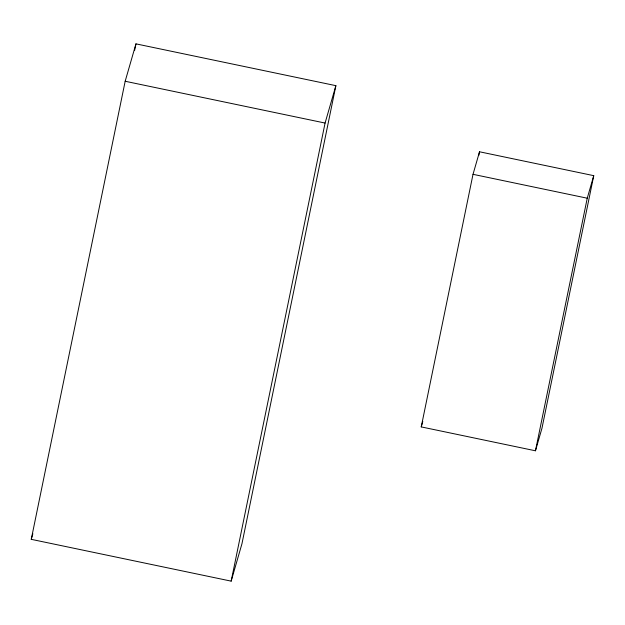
<?xml version="1.0" encoding="UTF-8"?>
<svg xmlns="http://www.w3.org/2000/svg" width="625" height="625" viewBox="0 0 625 625"><rect width="100%" height="100%" fill="white"/><g stroke="black" fill="none" stroke-linecap="round" stroke-linejoin="round"><path stroke-width="0.94" d="M31.25 539.336L125.172 81.258L135.961 43.859L335.875 85.664L241.953 543.742L231.164 581.141L31.25 539.336L32.867 533.727M134.586 50.555L135.961 43.859M231.164 581.141L325.078 123.055L335.875 85.664M421.234 426.906L473.016 174.32L479.523 151.781L593.75 175.664L541.961 428.258L535.461 450.789L421.234 426.906L422.789 421.5M478.742 155.594L479.523 151.781M535.461 450.789L587.242 198.203L593.75 175.664M125.172 81.258L325.078 123.055M473.016 174.32L587.242 198.203"/></g></svg>
